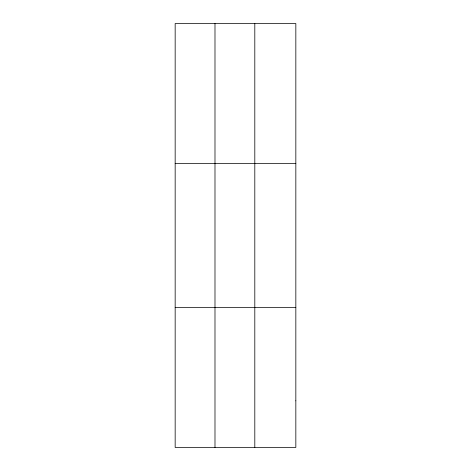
<?xml version="1.0" encoding="UTF-8"?>
<svg xmlns="http://www.w3.org/2000/svg" width="471" height="471" viewBox="0 0 471 471"><rect width="100%" height="100%" fill="white"/><g stroke="black" fill="none" stroke-linecap="round" stroke-linejoin="round"><path stroke-width="0.71" d="M214.988 447.45L214.988 23.55M254.805 447.45L254.805 23.55M175.165 163.437L295.835 163.437M175.165 307.563L295.835 307.563M295.835 400.821L295.835 447.45L175.165 447.45L175.165 23.55L295.835 23.55L295.835 400.821"/></g></svg>
